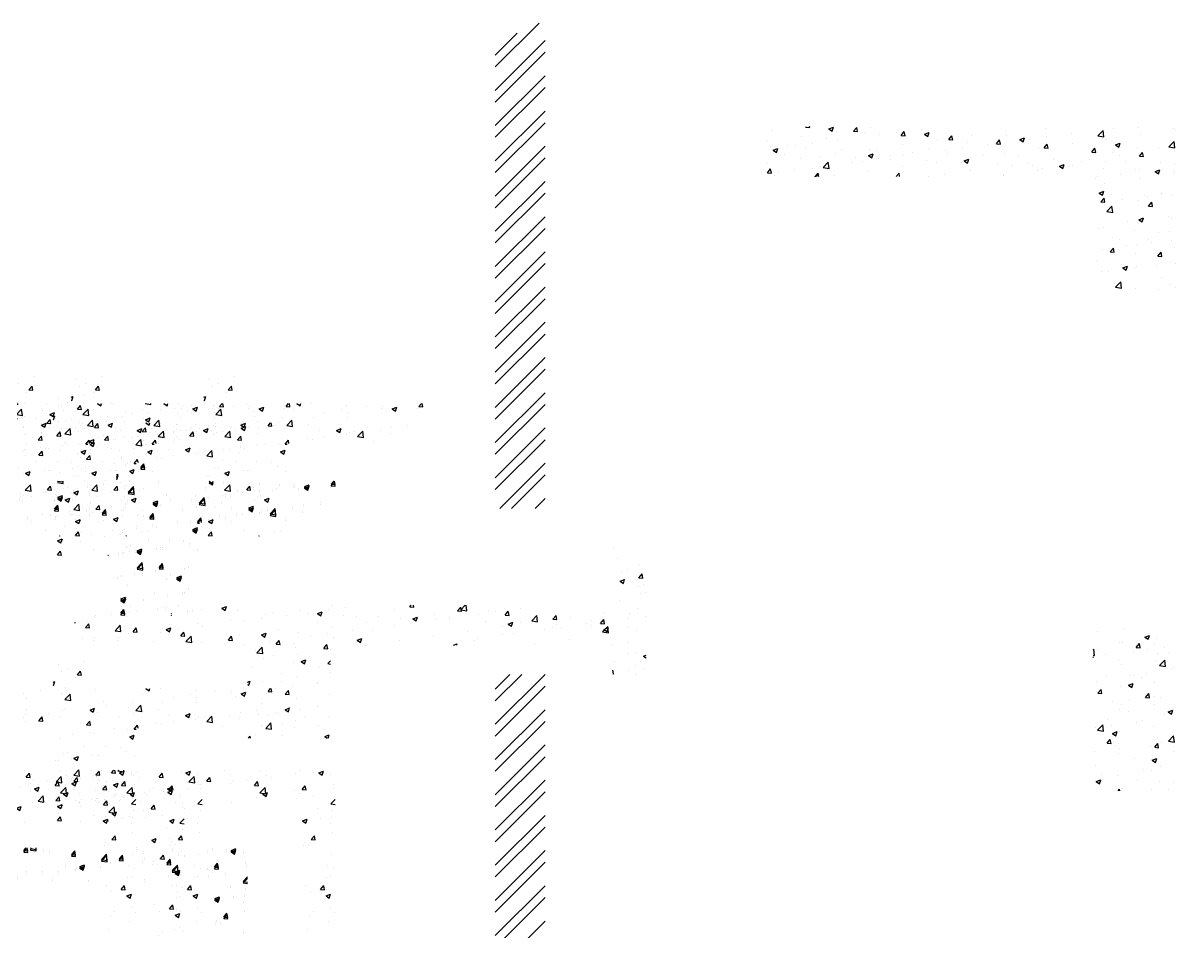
# Paper-space layout 'Layout1' of a CAD drawing. Extents: x -48985 to 14169573, y -18818 to 9731621.
# Drawn here: x 59939 to 77291, y 14250 to 27935 of the extents above; entities that cross this region are included whole.
import ezdxf

# ---------------------------------------------------------------- set-up
doc = ezdxf.new("R2010")
doc.units = 0
doc.header["$LTSCALE"] = 1000
doc.linetypes.add('CENTER', pattern=[0])
doc.linetypes.add('HIDDEN2', pattern=[0])
doc.layers.get('0').update_dxf_attribs({"linetype": 'CONTINUOUS'})
doc.layers.add('AS', color=4, linetype='CENTER')

# ---------------------------------------------------------------- blocks, each defined once
blk = doc.blocks.new('*X')
at = {"color": 0}
for p, q in [((51000, 43399), (51660, 44059)), ((51000, 43575), (51329, 43904)), ((51000, 43045), (51750, 43795)), ((51000, 42868), (51750, 43618)), ((51000, 42515), (51750, 43265)), ((51000, 42338), (51750, 43088)), ((51000, 41984), (51750, 42734)), ((51000, 41808), (51750, 42558)), ((55156, 42434), (55156, 42434)), ((55609, 42347), (55609, 42347)), ((55673, 42493), (55680, 42500)), ((55673, 42493), (55733, 42487)), ((55733, 42487), (55731, 42500)), ((56022, 42464), (56092, 42491)), ((56022, 42464), (56072, 42431)), ((56072, 42431), (56092, 42491)), ((56129, 42422), (56129, 42422)), ((56391, 42430), (56439, 42487)), ((56391, 42430), (56450, 42425)), ((56450, 42425), (56439, 42487)), ((56562, 42414), (56562, 42414)), ((56642, 42492), (56642, 42492)), ((56783, 42374), (56783, 42374)), ((57033, 42407), (57033, 42407)), ((57108, 42367), (57156, 42425)), ((57108, 42367), (57168, 42362)), ((57168, 42362), (57156, 42425)), ((57412, 42457), (57412, 42457)), ((57459, 42384), (57529, 42411)), ((57459, 42384), (57509, 42351)), ((57509, 42351), (57529, 42411)), ((57825, 42304), (57873, 42362)), ((57885, 42299), (57873, 42362)), ((58168, 42369), (58168, 42369)), ((58673, 42433), (58673, 42433)), ((58694, 42365), (58694, 42365)), ((59277, 42465), (59277, 42465)), ((59291, 42345), (59291, 42345)), ((59670, 42394), (59670, 42394)), ((60070, 42361), (60148, 42442)), ((60070, 42361), (60159, 42347)), ((60159, 42347), (60148, 42442)), ((60302, 42478), (60302, 42478)), ((60674, 42492), (60674, 42492)), ((60718, 42384), (60718, 42384)), ((61208, 42469), (61208, 42469)), ((61232, 42455), (61232, 42455)), ((51000, 41454), (51750, 42204)), ((55104, 42283), (55104, 42283)), ((55141, 42206), (55141, 42206)), ((55182, 42142), (55252, 42169)), ((55232, 42108), (55252, 42169)), ((55396, 42214), (55396, 42214)), ((55522, 42208), (55522, 42208)), ((55675, 42184), (55675, 42184)), ((55773, 42241), (55773, 42241)), ((55979, 42314), (55979, 42314)), ((56151, 42291), (56151, 42291)), ((57135, 42224), (57135, 42224)), ((57655, 42299), (57655, 42299)), ((57825, 42304), (57885, 42299)), ((58031, 42179), (58031, 42179)), ((58111, 42264), (58111, 42264)), ((58410, 42228), (58410, 42228)), ((58542, 42242), (58591, 42299)), ((58542, 42242), (58602, 42236)), ((58602, 42236), (58591, 42299)), ((58896, 42304), (58966, 42331)), ((58896, 42304), (58946, 42271)), ((58946, 42270), (58966, 42331)), ((59041, 42312), (59041, 42312)), ((59180, 42175), (59180, 42175)), ((59260, 42179), (59308, 42236)), ((59260, 42179), (59319, 42174)), ((59319, 42174), (59308, 42236)), ((59694, 42245), (59694, 42245)), ((59977, 42116), (60025, 42174)), ((60037, 42111), (60025, 42173)), ((60199, 42309), (60199, 42309)), ((60333, 42224), (60403, 42251)), ((60333, 42224), (60383, 42190)), ((60383, 42190), (60404, 42251)), ((60668, 42166), (60668, 42166)), ((60985, 42168), (60985, 42168)), ((61138, 42196), (61215, 42277)), ((61138, 42196), (61226, 42182)), ((61227, 42182), (61215, 42277)), ((51000, 41277), (51750, 42027)), ((55182, 42142), (55232, 42108)), ((55352, 42072), (55352, 42072)), ((55597, 42014), (55597, 42014)), ((55885, 42049), (55885, 42049)), ((56117, 42089), (56117, 42089)), ((56208, 42161), (56208, 42161)), ((56419, 42027), (56419, 42027)), ((56619, 42062), (56689, 42088)), ((56619, 42062), (56669, 42028)), ((56630, 42160), (56630, 42160)), ((56669, 42028), (56689, 42088)), ((56742, 42138), (56742, 42138)), ((56770, 42013), (56770, 42013)), ((56944, 42064), (56944, 42064)), ((56953, 42004), (56953, 42004)), ((57149, 42062), (57149, 42062)), ((57276, 42116), (57276, 42116)), ((57527, 42164), (57527, 42164)), ((57781, 42146), (57781, 42146)), ((57810, 42093), (57810, 42093)), ((58056, 41982), (58126, 42008)), ((58106, 41948), (58126, 42008)), ((58156, 42036), (58156, 42036)), ((58344, 42071), (58344, 42071)), ((58661, 42100), (58661, 42100)), ((58877, 42048), (58877, 42048)), ((59407, 42000), (59407, 42000)), ((59411, 42026), (59411, 42026)), ((59945, 42003), (59945, 42003)), ((59977, 42116), (60037, 42111)), ((60039, 42083), (60039, 42083)), ((60289, 42116), (60289, 42116)), ((60402, 42068), (60402, 42068)), ((60694, 42053), (60742, 42111)), ((60694, 42053), (60754, 42048)), ((60706, 42052), (60706, 42052)), ((60754, 42048), (60742, 42111)), ((61220, 42122), (61220, 42122)), ((55092, 41950), (55092, 41950)), ((55095, 41803), (55143, 41861)), ((55155, 41798), (55143, 41861)), ((55510, 41847), (55510, 41847)), ((55778, 41864), (55778, 41864)), ((55888, 41897), (55888, 41897)), ((55934, 41884), (56012, 41965)), ((55934, 41884), (56023, 41870)), ((56023, 41870), (56012, 41965)), ((56361, 41964), (56361, 41964)), ((56520, 41980), (56520, 41980)), ((56618, 41827), (56618, 41827)), ((57123, 41891), (57123, 41891)), ((57487, 41982), (57487, 41982)), ((57642, 41966), (57642, 41966)), ((58021, 41959), (58021, 41959)), ((58056, 41982), (58106, 41948)), ((58147, 41834), (58147, 41834)), ((58555, 41936), (58555, 41936)), ((58778, 41917), (58778, 41917)), ((59028, 41950), (59028, 41950)), ((59088, 41914), (59088, 41914)), ((59168, 41842), (59168, 41842)), ((59236, 41868), (59236, 41868)), ((59493, 41901), (59563, 41928)), ((59493, 41901), (59543, 41868)), ((59543, 41868), (59563, 41928)), ((59622, 41891), (59622, 41891)), ((59682, 41913), (59682, 41913)), ((59819, 41968), (59819, 41968)), ((60156, 41869), (60156, 41869)), ((60187, 41977), (60187, 41977)), ((60479, 41981), (60479, 41981)), ((60642, 41849), (60642, 41849)), ((60690, 41846), (60690, 41846)), ((60930, 41821), (61000, 41848)), ((60930, 41821), (60980, 41788)), ((60980, 41788), (61000, 41848)), ((61013, 41958), (61013, 41958)), ((61036, 41855), (61036, 41855)), ((61224, 41824), (61224, 41824)), ((61225, 41949), (61225, 41949)), ((51000, 40924), (51750, 41674)), ((55095, 41803), (55155, 41798)), ((55195, 41764), (55195, 41764)), ((55259, 41814), (55259, 41814)), ((55807, 41750), (55849, 41766)), ((55820, 41750), (55860, 41798)), ((55843, 41750), (55849, 41766)), ((55869, 41750), (55860, 41798)), ((56105, 41756), (56105, 41756)), ((57032, 41750), (57079, 41799)), ((57085, 41750), (57079, 41799)), ((57517, 41751), (57517, 41751)), ((57768, 41784), (57768, 41784)), ((58649, 41767), (58649, 41767)), ((58653, 41768), (58653, 41768)), ((60026, 41722), (60026, 41722)), ((60059, 41749), (60059, 41749)), ((60405, 41772), (60405, 41772)), ((60694, 41719), (60694, 41719)), ((61207, 41789), (61207, 41789)), ((51000, 40747), (51750, 41497)), ((60090, 41499), (60160, 41526)), ((60090, 41499), (60140, 41465)), ((60140, 41465), (60160, 41526)), ((60175, 41644), (60175, 41644)), ((60280, 41472), (60280, 41472)), ((61024, 41499), (61024, 41499)), ((61024, 41493), (61024, 41493)), ((60116, 41364), (60164, 41421)), ((60116, 41364), (60175, 41359)), ((60142, 41377), (60142, 41377)), ((60162, 41311), (60162, 41311)), ((60175, 41359), (60164, 41421)), ((60203, 41222), (60281, 41303)), ((60292, 41208), (60281, 41303)), ((60440, 41399), (60440, 41399)), ((60682, 41386), (60682, 41386)), ((60773, 41460), (60773, 41460)), ((60814, 41450), (60814, 41450)), ((60833, 41301), (60881, 41359)), ((60833, 41301), (60893, 41296)), ((60893, 41296), (60881, 41359)), ((61195, 41456), (61195, 41456)), ((51000, 40393), (51750, 41143)), ((60203, 41222), (60292, 41208)), ((61139, 41149), (61139, 41149)), ((51000, 40217), (51750, 40967)), ((60085, 40961), (60085, 40961)), ((60150, 40978), (60150, 40978)), ((60510, 41066), (60510, 41066)), ((60670, 41053), (60670, 41053)), ((60687, 41096), (60757, 41123)), ((60687, 41096), (60737, 41063)), ((60737, 41063), (60757, 41123)), ((60760, 41099), (60760, 41099)), ((61183, 41123), (61183, 41123)), ((60296, 40827), (60296, 40827)), ((60399, 40802), (60399, 40802)), ((60619, 40939), (60619, 40939)), ((60830, 40804), (60830, 40804)), ((60982, 40902), (60982, 40902)), ((61153, 40916), (61153, 40916)), ((61171, 40790), (61171, 40790)), ((51000, 39863), (51750, 40613)), ((60138, 40645), (60138, 40645)), ((60247, 40671), (60247, 40671)), ((60254, 40612), (60303, 40669)), ((60254, 40612), (60314, 40606)), ((60314, 40606), (60303, 40669)), ((60497, 40704), (60497, 40704)), ((60658, 40720), (60658, 40720)), ((60876, 40754), (60876, 40754)), ((60972, 40549), (61020, 40606)), ((61031, 40544), (61020, 40606)), ((61222, 40682), (61222, 40682)), ((51000, 39686), (51750, 40436)), ((60056, 40482), (60056, 40482)), ((60420, 40430), (60420, 40430)), ((60639, 40582), (60639, 40582)), ((60972, 40549), (61031, 40544)), ((61159, 40458), (61159, 40458)), ((61245, 40443), (61245, 40443)), ((60126, 40312), (60126, 40312)), ((60234, 40310), (60234, 40310)), ((60444, 40371), (60514, 40398)), ((60444, 40371), (60493, 40337)), ((60494, 40337), (60514, 40398)), ((60613, 40360), (60613, 40360)), ((60645, 40387), (60645, 40387)), ((60954, 40408), (60954, 40408)), ((60335, 40082), (60413, 40163)), ((60424, 40068), (60413, 40163)), ((60437, 40132), (60437, 40132)), ((61021, 40232), (61021, 40232)), ((61147, 40125), (61147, 40125)), ((51000, 39333), (51750, 40083)), ((60335, 40082), (60424, 40068)), ((60633, 40054), (60633, 40054)), ((60982, 40049), (60982, 40049)), ((61232, 40082), (61232, 40082)), ((51000, 39156), (51750, 39906)), ((51000, 38802), (51750, 39552)), ((51000, 38626), (51750, 39376)), ((51000, 38272), (51750, 39022)), ((51000, 38095), (51750, 38845)), ((76513, 38855), (76513, 38855)), ((76575, 38712), (76575, 38712)), ((76717, 38540), (76717, 38540)), ((76897, 38621), (76897, 38621)), ((51000, 37742), (51750, 38492)), ((76606, 38362), (76676, 38389)), ((76606, 38362), (76656, 38329)), ((76629, 38511), (76629, 38511)), ((76656, 38329), (76676, 38389)), ((76890, 38416), (76938, 38474)), ((76890, 38416), (76950, 38411)), ((76950, 38411), (76938, 38474)), ((51000, 37565), (51750, 38315)), ((76885, 38288), (76885, 38288)), ((76914, 38178), (76914, 38178)), ((76956, 38320), (76956, 38320)), ((76997, 38200), (76997, 38200)), ((76591, 38067), (76591, 38067)), ((51000, 37211), (51750, 37961)), ((68715, 37843), (68715, 37843)), ((68949, 37860), (68949, 37860)), ((69176, 37835), (69176, 37835)), ((69220, 37907), (69220, 37907)), ((69242, 37986), (69242, 37986)), ((69328, 37909), (69328, 37909)), ((69739, 37982), (69739, 37982)), ((69760, 37935), (69760, 37935)), ((69775, 37963), (69775, 37963)), ((69959, 37993), (69959, 37993)), ((70309, 37941), (70309, 37941)), ((70614, 37958), (70684, 37984)), ((70614, 37958), (70664, 37924)), ((70664, 37924), (70684, 37984)), ((70843, 37918), (70843, 37918)), ((71265, 37858), (71265, 37858)), ((71377, 37896), (71377, 37896)), ((71586, 37847), (71586, 37847)), ((71778, 37929), (71778, 37929)), ((71911, 37873), (71911, 37873)), ((72051, 37877), (72121, 37904)), ((72051, 37877), (72101, 37844)), ((72101, 37844), (72121, 37904)), ((72218, 37930), (72218, 37930)), ((72283, 37993), (72283, 37993)), ((72445, 37850), (72445, 37850)), ((72468, 37963), (72468, 37963)), ((72634, 37839), (72634, 37839)), ((72978, 37828), (72978, 37828)), ((73217, 37939), (73217, 37939)), ((73443, 37978), (73461, 38000)), ((73443, 37978), (73502, 37973)), ((73502, 37972), (73497, 38000)), ((73809, 37869), (73809, 37869)), ((74160, 37915), (74208, 37972)), ((74160, 37915), (74220, 37910)), ((74220, 37910), (74208, 37972)), ((74210, 37930), (74277, 38000)), ((74210, 37930), (74299, 37916)), ((74299, 37916), (74289, 38000)), ((74329, 37944), (74329, 37944)), ((74476, 37868), (74476, 37868)), ((74623, 37920), (74623, 37920)), ((74726, 37901), (74726, 37901)), ((74877, 37852), (74925, 37910)), ((74877, 37852), (74937, 37847)), ((74937, 37847), (74925, 37910)), ((75105, 37950), (75105, 37950)), ((75277, 37765), (75355, 37846)), ((75366, 37751), (75355, 37846)), ((75594, 37790), (75643, 37847)), ((75654, 37784), (75643, 37847)), ((76368, 37891), (76368, 37891)), ((76755, 37870), (76755, 37870)), ((76873, 37955), (76873, 37955)), ((76984, 37838), (76984, 37838)), ((51000, 37035), (51750, 37785)), ((68399, 37739), (68407, 37742)), ((68404, 37733), (68407, 37742)), ((68561, 37665), (68609, 37722)), ((68561, 37665), (68620, 37660)), ((68593, 37735), (68593, 37735)), ((68620, 37660), (68609, 37722)), ((68699, 37827), (68699, 37827)), ((69006, 37618), (69084, 37699)), ((69095, 37604), (69084, 37699)), ((69278, 37602), (69326, 37660)), ((69338, 37597), (69326, 37660)), ((69774, 37635), (69844, 37662)), ((69823, 37601), (69844, 37662)), ((70240, 37719), (70240, 37719)), ((70325, 37681), (70325, 37681)), ((70746, 37783), (70746, 37783)), ((70957, 37764), (70957, 37764)), ((71207, 37797), (71207, 37797)), ((72051, 37739), (72051, 37739)), ((72271, 37660), (72271, 37660)), ((72791, 37735), (72791, 37735)), ((73215, 37702), (73215, 37702)), ((73304, 37805), (73304, 37805)), ((73457, 37719), (73457, 37719)), ((73466, 37735), (73466, 37735)), ((73488, 37797), (73558, 37824)), ((73488, 37797), (73538, 37764)), ((73512, 37805), (73512, 37805)), ((73538, 37764), (73558, 37824)), ((73844, 37784), (73844, 37784)), ((74040, 37820), (74040, 37820)), ((74046, 37783), (74046, 37783)), ((74580, 37760), (74580, 37760)), ((74830, 37682), (74830, 37682)), ((74925, 37717), (74995, 37744)), ((74925, 37717), (74975, 37684)), ((74975, 37684), (74995, 37744)), ((75114, 37738), (75114, 37738)), ((75277, 37765), (75366, 37751)), ((75335, 37746), (75335, 37746)), ((75589, 37670), (75589, 37670)), ((75594, 37790), (75654, 37784)), ((75647, 37715), (75647, 37715)), ((75724, 37672), (75724, 37672)), ((75854, 37821), (75854, 37821)), ((76102, 37722), (76102, 37722)), ((76172, 37770), (76172, 37770)), ((76181, 37693), (76181, 37693)), ((76312, 37727), (76360, 37784)), ((76312, 37727), (76371, 37722)), ((76344, 37599), (76422, 37680)), ((76371, 37721), (76360, 37784)), ((76362, 37637), (76432, 37664)), ((76412, 37604), (76432, 37664)), ((76433, 37585), (76422, 37680)), ((76715, 37670), (76715, 37670)), ((76734, 37805), (76734, 37805)), ((68513, 37497), (68513, 37497)), ((68703, 37510), (68703, 37510)), ((69006, 37618), (69095, 37604)), ((69065, 37515), (69065, 37515)), ((69208, 37574), (69208, 37574)), ((69278, 37602), (69338, 37597)), ((69696, 37598), (69696, 37598)), ((69727, 37649), (69727, 37649)), ((69774, 37635), (69823, 37601)), ((69947, 37631), (69947, 37631)), ((69995, 37539), (70043, 37597)), ((69995, 37539), (70055, 37534)), ((70055, 37534), (70043, 37597)), ((70073, 37453), (70151, 37534)), ((70162, 37439), (70151, 37534)), ((70712, 37477), (70761, 37534)), ((70772, 37471), (70761, 37534)), ((70885, 37539), (70885, 37539)), ((71211, 37555), (71281, 37582)), ((71211, 37555), (71261, 37521)), ((71253, 37525), (71253, 37525)), ((71261, 37521), (71281, 37582)), ((71468, 37639), (71468, 37639)), ((71766, 37596), (71766, 37596)), ((71955, 37536), (71955, 37536)), ((72205, 37569), (72205, 37569)), ((72291, 37519), (72291, 37519)), ((72584, 37619), (72584, 37619)), ((72648, 37475), (72718, 37502)), ((72698, 37441), (72718, 37502)), ((72874, 37619), (72874, 37619)), ((73797, 37536), (73797, 37536)), ((74316, 37611), (74316, 37611)), ((74463, 37506), (74463, 37506)), ((74842, 37556), (74842, 37556)), ((75005, 37570), (75005, 37570)), ((75473, 37639), (75473, 37639)), ((75842, 37488), (75842, 37488)), ((76344, 37599), (76433, 37585)), ((76356, 37558), (76356, 37558)), ((76362, 37637), (76412, 37604)), ((76861, 37622), (76861, 37622)), ((51069, 36750), (51750, 37431)), ((68686, 37465), (68686, 37465)), ((69047, 37475), (69047, 37475)), ((69581, 37452), (69581, 37452)), ((70073, 37453), (70162, 37439)), ((70114, 37430), (70114, 37430)), ((70302, 37439), (70302, 37439)), ((70648, 37407), (70648, 37407)), ((70712, 37477), (70772, 37471)), ((70733, 37450), (70733, 37450)), ((70944, 37403), (70944, 37403)), ((71124, 37319), (71124, 37319)), ((71140, 37287), (71218, 37368)), ((71182, 37385), (71182, 37385)), ((71229, 37273), (71218, 37368)), ((71323, 37453), (71323, 37453)), ((71430, 37414), (71478, 37471)), ((71430, 37414), (71489, 37409)), ((71489, 37409), (71478, 37471)), ((71707, 37419), (71707, 37419)), ((71716, 37362), (71716, 37362)), ((72147, 37351), (72195, 37409)), ((72147, 37351), (72207, 37346)), ((72207, 37346), (72195, 37408)), ((72250, 37339), (72250, 37339)), ((72648, 37475), (72698, 37441)), ((72779, 37402), (72779, 37402)), ((73292, 37472), (73292, 37472)), ((74099, 37400), (74155, 37422)), ((74148, 37400), (74155, 37422)), ((74213, 37473), (74213, 37473)), ((74422, 37470), (74422, 37470)), ((75323, 37413), (75323, 37413)), ((76471, 37411), (76471, 37411)), ((76721, 37444), (76721, 37444)), ((51246, 36750), (51750, 37254)), ((71140, 37287), (71229, 37273)), ((71241, 37192), (71241, 37192)), ((71393, 37250), (71393, 37250)), ((71692, 37141), (71692, 37141)), ((71754, 37263), (71754, 37263)), ((71808, 37152), (71878, 37179)), ((71808, 37152), (71857, 37119)), ((71858, 37119), (71878, 37179)), ((71927, 37228), (71927, 37228)), ((71942, 37174), (71942, 37174)), ((72208, 37122), (72250, 37166)), ((76520, 37159), (76520, 37159)), ((76714, 37273), (76714, 37273)), ((76849, 37289), (76849, 37289)), ((76959, 37235), (77000, 37250)), ((76959, 37235), (77000, 37207)), ((71060, 37058), (71060, 37058)), ((71506, 36969), (71506, 36969)), ((72089, 37069), (72089, 37069)), ((72208, 37122), (72250, 37115)), ((72247, 36994), (72247, 36994)), ((76510, 36969), (76500, 37024)), ((76500, 36970), (76510, 36969)), ((76731, 37025), (76731, 37025)), ((76837, 37099), (76837, 37099)), ((76953, 37054), (76953, 37054)), ((51599, 36750), (51750, 36901)), ((71000, 36842), (71038, 36857)), ((71000, 36808), (71017, 36796)), ((71017, 36796), (71038, 36857)), ((71228, 36860), (71228, 36860)), ((71517, 36854), (71517, 36854)), ((71742, 36930), (71742, 36930)), ((72051, 36831), (72051, 36831)), ((72058, 36830), (72058, 36830)), ((76836, 36956), (76836, 36956)), ((71428, 36747), (71428, 36747)), ((71568, 36662), (71617, 36719)), ((71568, 36662), (71628, 36656)), ((71628, 36656), (71617, 36719)), ((71679, 36780), (71679, 36780)), ((72235, 36661), (72235, 36661)), ((71216, 36527), (71216, 36527)), ((71564, 36427), (71634, 36454)), ((71614, 36394), (71634, 36454)), ((71730, 36597), (71730, 36597)), ((72048, 36473), (72048, 36473)), ((71165, 36352), (71165, 36352)), ((71322, 36343), (71322, 36343)), ((71416, 36385), (71416, 36385)), ((71465, 36372), (71465, 36372)), ((71564, 36427), (71614, 36394)), ((71794, 36435), (71794, 36435)), ((71856, 36320), (71856, 36320)), ((72223, 36328), (72223, 36328)), ((71204, 36194), (71204, 36194)), ((71273, 36147), (71351, 36229)), ((71273, 36147), (71362, 36134)), ((71362, 36134), (71351, 36229)), ((71533, 36208), (71533, 36208)), ((71705, 36153), (71705, 36153)), ((71718, 36264), (71718, 36264)), ((72067, 36186), (72067, 36186)), ((72163, 36124), (72163, 36124)), ((71013, 36000), (71038, 36030)), ((71043, 36000), (71038, 36030)), ((71121, 36053), (71121, 36053)), ((71531, 36041), (71531, 36041)), ((72161, 36025), (72231, 36051)), ((72161, 36025), (72198, 36000)), ((72214, 36000), (72231, 36051)), ((60070, 34892), (60070, 34892)), ((60449, 34942), (60449, 34942)), ((60392, 34733), (60392, 34733)), ((60439, 34728), (60439, 34728)), ((60647, 34657), (60695, 34714)), ((60707, 34652), (60695, 34714)), ((60775, 34812), (60845, 34839)), ((60775, 34812), (60824, 34779)), ((60824, 34779), (60845, 34839)), ((60926, 34710), (60926, 34710)), ((60952, 34798), (60952, 34798)), ((60000, 34621), (60009, 34630)), ((60000, 34539), (60020, 34535)), ((60020, 34535), (60009, 34630)), ((60069, 34621), (60069, 34621)), ((60186, 34547), (60186, 34547)), ((60603, 34598), (60603, 34598)), ((60647, 34657), (60707, 34652)), ((60817, 34630), (60817, 34630)), ((60968, 34571), (60968, 34571)), ((61068, 34663), (61068, 34663)), ((61137, 34576), (61137, 34576)), ((60000, 34515), (60004, 34517)), ((60000, 34503), (60004, 34517)), ((60384, 34470), (60384, 34470)), ((60426, 34395), (60426, 34395)), ((60940, 34465), (60940, 34465)), ((60998, 34384), (61076, 34465)), ((60998, 34384), (61087, 34370)), ((61087, 34370), (61076, 34465)), ((51000, 34029), (51221, 34250)), ((51000, 33853), (51397, 34250)), ((51000, 33499), (51750, 34249)), ((60193, 34224), (60193, 34224)), ((60554, 34236), (60554, 34236)), ((60624, 34251), (60624, 34251)), ((60727, 34202), (60727, 34202)), ((60805, 34269), (60805, 34269)), ((61183, 34319), (61183, 34319)), ((61207, 34351), (61207, 34351)), ((51000, 33322), (51750, 34072)), ((60041, 34151), (60041, 34151)), ((60069, 33967), (60117, 34025)), ((60128, 33962), (60117, 34025)), ((60414, 34062), (60414, 34062)), ((60531, 34087), (60601, 34114)), ((60531, 34087), (60581, 34054)), ((60581, 34054), (60601, 34114)), ((60928, 34133), (60928, 34133)), ((60069, 33967), (60128, 33962)), ((60291, 33841), (60291, 33841)), ((60542, 33874), (60542, 33874)), ((60786, 33905), (60834, 33962)), ((60786, 33905), (60846, 33900)), ((60846, 33899), (60834, 33962)), ((60920, 33924), (60920, 33924)), ((61006, 33901), (61006, 33901)), ((51000, 32969), (51750, 33719)), ((60402, 33729), (60402, 33729)), ((60423, 33801), (60423, 33801)), ((60532, 33691), (60532, 33691)), ((60916, 33800), (60916, 33800)), ((61066, 33668), (61066, 33668)), ((61128, 33685), (61198, 33711)), ((61128, 33685), (61178, 33651)), ((61178, 33651), (61198, 33711)), ((51000, 32792), (51750, 33542)), ((60064, 33410), (60142, 33491)), ((60153, 33396), (60142, 33491)), ((60209, 33579), (60209, 33579)), ((60657, 33530), (60657, 33530)), ((60743, 33556), (60743, 33556)), ((60028, 33447), (60028, 33447)), ((60064, 33410), (60153, 33396)), ((60278, 33480), (60278, 33480)), ((60288, 33362), (60358, 33389)), ((60288, 33362), (60338, 33328)), ((60338, 33328), (60358, 33389)), ((60390, 33396), (60390, 33396)), ((60903, 33467), (60903, 33467)), ((61131, 33244), (61209, 33325)), ((61220, 33230), (61209, 33325)), ((51000, 32438), (51750, 33188)), ((60207, 33215), (60256, 33273)), ((60207, 33215), (60267, 33210)), ((60267, 33210), (60256, 33273)), ((60333, 33183), (60333, 33183)), ((60381, 33204), (60381, 33204)), ((60867, 33160), (60867, 33160)), ((60925, 33153), (60973, 33210)), ((60925, 33153), (60984, 33147)), ((60965, 33304), (60965, 33304)), ((60984, 33147), (60973, 33210)), ((61026, 33219), (61026, 33219)), ((61131, 33244), (61220, 33230)), ((51000, 32262), (51750, 33012)), ((60015, 33086), (60015, 33086)), ((60378, 33063), (60378, 33063)), ((60394, 33135), (60394, 33135)), ((60621, 32985), (60621, 32985)), ((60885, 32959), (60955, 32986)), ((60891, 33134), (60891, 33134)), ((60935, 32926), (60955, 32986)), ((61204, 33085), (61204, 33085)), ((60038, 32884), (60038, 32884)), ((60763, 32824), (60763, 32824)), ((60879, 32801), (60879, 32801)), ((60885, 32959), (60935, 32926)), ((61013, 32857), (61013, 32857)), ((51000, 31908), (51750, 32658)), ((60045, 32637), (60115, 32664)), ((60045, 32637), (60094, 32603)), ((60094, 32603), (60115, 32664)), ((60131, 32741), (60131, 32741)), ((60139, 32672), (60139, 32672)), ((60366, 32731), (60366, 32731)), ((60673, 32649), (60673, 32649)), ((61003, 32635), (61003, 32635)), ((61206, 32626), (61206, 32626)), ((51000, 31731), (51750, 32481)), ((60350, 32537), (60350, 32537)), ((60377, 32500), (60394, 32521)), ((60398, 32500), (60394, 32521)), ((60420, 32535), (60420, 32535)), ((60883, 32515), (60883, 32515)), ((61129, 32513), (61129, 32513)), ((51000, 31378), (51750, 32128)), ((51000, 31201), (51750, 31951)), ((51000, 30847), (51750, 31597)), ((51000, 30671), (51750, 31421)), ((51000, 30317), (51750, 31067)), ((51000, 30140), (51750, 30890)), ((51000, 29787), (51750, 30537)), ((61419, 21398), (61419, 21398)), ((61798, 21448), (61798, 21448)), ((61478, 21289), (61478, 21289)), ((61560, 21338), (61560, 21338)), ((61680, 21211), (61680, 21211)), ((61710, 21243), (61758, 21300)), ((61710, 21243), (61770, 21238)), ((61770, 21238), (61758, 21300)), ((58647, 21033), (58647, 21033)), ((59421, 21004), (59421, 21004)), ((59810, 21038), (59810, 21038)), ((60458, 21039), (60544, 21025)), ((60544, 21025), (60542, 21039)), ((61156, 21003), (61156, 21003)), ((61344, 21132), (61373, 21144)), ((61344, 21089), (61353, 21083)), ((61353, 21083), (61373, 21144)), ((61357, 21099), (61357, 21099)), ((61535, 21053), (61535, 21053)), ((61979, 21026), (61979, 21026)), ((62740, 21037), (62745, 21039)), ((62740, 21037), (62790, 21003)), ((62790, 21003), (62802, 21039)), ((62959, 21032), (62959, 21032)), ((63493, 21009), (63493, 21009)), ((64579, 20992), (64618, 21039)), ((64639, 20987), (64629, 21039)), ((58644, 20838), (58644, 20838)), ((58916, 20940), (58916, 20940)), ((59026, 20874), (59096, 20901)), ((59026, 20874), (59076, 20841)), ((59076, 20841), (59096, 20901)), ((59227, 20938), (59227, 20938)), ((59895, 20837), (59895, 20837)), ((60274, 20887), (60274, 20887)), ((60906, 20970), (60906, 20970)), ((60946, 20881), (60946, 20881)), ((61466, 20956), (61466, 20956)), ((61522, 20874), (61600, 20955)), ((61522, 20874), (61611, 20860)), ((61611, 20860), (61600, 20955)), ((62102, 20842), (62102, 20842)), ((62532, 20825), (62532, 20825)), ((62685, 20942), (62685, 20942)), ((62992, 20832), (62992, 20832)), ((63164, 20908), (63164, 20908)), ((63414, 20941), (63414, 20941)), ((63505, 20903), (63505, 20903)), ((63793, 20991), (63793, 20991)), ((64010, 20967), (64010, 20967)), ((64026, 20987), (64026, 20987)), ((64091, 20922), (64091, 20922)), ((64177, 20957), (64247, 20983)), ((64177, 20957), (64227, 20923)), ((64227, 20923), (64247, 20983)), ((64560, 20964), (64560, 20964)), ((64579, 20992), (64639, 20987)), ((58635, 20671), (58635, 20671)), ((58812, 20816), (58812, 20816)), ((58980, 20742), (59028, 20799)), ((58980, 20742), (59040, 20737)), ((59013, 20721), (59013, 20721)), ((59040, 20737), (59028, 20799)), ((59346, 20793), (59346, 20793)), ((59409, 20671), (59409, 20671)), ((59645, 20804), (59645, 20804)), ((59697, 20679), (59745, 20736)), ((59697, 20679), (59757, 20674)), ((59757, 20674), (59745, 20736)), ((59880, 20770), (59880, 20770)), ((59928, 20746), (59928, 20746)), ((60414, 20748), (60414, 20748)), ((60414, 20616), (60463, 20674)), ((60441, 20817), (60441, 20817)), ((60463, 20794), (60533, 20821)), ((60463, 20794), (60513, 20761)), ((60474, 20611), (60463, 20674)), ((60513, 20761), (60533, 20821)), ((60947, 20725), (60947, 20725)), ((61272, 20659), (61272, 20659)), ((61481, 20703), (61481, 20703)), ((61518, 20741), (61518, 20741)), ((61900, 20714), (61970, 20741)), ((61900, 20714), (61950, 20681)), ((61903, 20742), (61903, 20742)), ((61950, 20680), (61970, 20741)), ((61967, 20693), (61967, 20693)), ((62015, 20680), (62015, 20680)), ((62154, 20775), (62154, 20775)), ((62472, 20757), (62472, 20757)), ((62549, 20658), (62549, 20658)), ((62589, 20708), (62667, 20789)), ((62589, 20708), (62678, 20694)), ((62678, 20694), (62667, 20789)), ((62924, 20722), (62924, 20722)), ((63337, 20634), (63407, 20661)), ((63387, 20600), (63407, 20661)), ((63507, 20822), (63507, 20822)), ((64161, 20679), (64161, 20679)), ((64412, 20712), (64412, 20712)), ((58903, 20607), (58903, 20607)), ((59623, 20472), (59693, 20499)), ((59673, 20439), (59693, 20498)), ((60011, 20493), (60011, 20493)), ((60352, 20541), (60352, 20541)), ((60414, 20616), (60474, 20611)), ((60429, 20484), (60429, 20484)), ((60643, 20576), (60643, 20576)), ((60893, 20609), (60893, 20609)), ((60934, 20548), (60934, 20548)), ((60935, 20641), (60935, 20641)), ((61132, 20554), (61180, 20611)), ((61132, 20554), (61191, 20548)), ((61191, 20548), (61180, 20611)), ((61454, 20623), (61454, 20623)), ((61758, 20522), (61758, 20522)), ((61849, 20491), (61897, 20548)), ((61849, 20491), (61909, 20486)), ((61909, 20485), (61897, 20548)), ((62341, 20622), (62341, 20622)), ((62566, 20428), (62614, 20485)), ((62623, 20439), (62614, 20485)), ((62901, 20513), (62901, 20513)), ((62979, 20499), (62979, 20499)), ((63083, 20635), (63083, 20635)), ((63151, 20546), (63151, 20546)), ((63337, 20634), (63387, 20600)), ((63493, 20570), (63493, 20570)), ((63530, 20596), (63530, 20596)), ((63617, 20613), (63617, 20613)), ((63657, 20543), (63734, 20624)), ((63657, 20543), (63745, 20529)), ((63746, 20529), (63734, 20624)), ((63998, 20634), (63998, 20634)), ((64150, 20590), (64150, 20590)), ((59623, 20472), (59672, 20439)), ((59632, 20443), (59632, 20443)), ((59769, 20441), (59769, 20441)), ((61640, 20348), (61640, 20348)), ((61890, 20380), (61890, 20380)), ((61955, 20360), (61955, 20360)), ((62269, 20430), (62269, 20430)), ((62460, 20424), (62460, 20424)), ((62497, 20311), (62567, 20338)), ((62497, 20311), (62547, 20278)), ((62547, 20278), (62567, 20338)), ((62566, 20428), (62594, 20426)), ((63889, 20472), (63889, 20472)), ((61442, 20290), (61442, 20290)), ((61820, 20169), (61820, 20169)), ((62140, 20172), (62140, 20172)), ((62354, 20147), (62354, 20147)), ((61429, 19957), (61429, 19957)), ((61497, 20057), (61497, 20057)), ((61557, 20072), (61557, 20072)), ((61627, 19986), (61627, 19986)), ((61657, 19989), (61727, 20016)), ((61657, 19989), (61707, 19955)), ((61707, 19955), (61727, 20016)), ((61943, 20028), (61943, 20028)), ((62006, 20036), (62006, 20036)), ((62031, 20035), (62031, 20035)), ((62448, 20092), (62448, 20092)), ((62565, 20012), (62565, 20012)), ((61377, 19953), (61377, 19953)), ((61655, 19734), (61733, 19815)), ((61744, 19720), (61733, 19815)), ((61988, 19739), (62036, 19796)), ((62047, 19733), (62036, 19796)), ((61417, 19624), (61417, 19624)), ((61621, 19661), (61621, 19661)), ((61655, 19734), (61744, 19720)), ((61743, 19642), (61743, 19642)), ((61931, 19695), (61931, 19695)), ((61988, 19739), (62047, 19733)), ((62155, 19638), (62155, 19638)), ((62254, 19586), (62324, 19613)), ((62303, 19553), (62324, 19613)), ((62375, 19725), (62375, 19725)), ((62436, 19759), (62436, 19759)), ((61364, 19592), (61364, 19592)), ((61515, 19475), (61515, 19475)), ((62099, 19575), (62099, 19575)), ((62254, 19586), (62303, 19553)), ((61405, 19291), (61405, 19291)), ((61413, 19264), (61483, 19291)), ((61413, 19264), (61463, 19230)), ((61463, 19230), (61484, 19291)), ((61918, 19362), (61918, 19362)), ((62112, 19330), (62112, 19330)), ((62338, 19356), (62338, 19356)), ((62362, 19363), (62362, 19363)), ((62424, 19426), (62424, 19426)), ((61409, 19049), (61457, 19107)), ((61427, 19150), (61427, 19150)), ((61469, 19044), (61457, 19107)), ((61480, 19247), (61480, 19247)), ((61755, 19256), (61755, 19256)), ((61960, 19127), (61960, 19127)), ((62411, 19093), (62411, 19093)), ((62494, 19105), (62494, 19105)), ((61409, 19049), (61469, 19044)), ((62170, 19039), (62175, 19044)), ((62176, 19039), (62175, 19044)), ((59951, 15476), (59986, 15518)), ((59951, 15476), (60011, 15471)), ((60011, 15471), (60002, 15518)), ((60050, 15506), (60061, 15518)), ((60050, 15506), (60139, 15493)), ((60110, 15469), (60110, 15469)), ((60139, 15493), (60136, 15518)), ((60247, 15490), (60247, 15490)), ((60340, 15476), (60340, 15476)), ((60668, 15414), (60717, 15471)), ((60728, 15408), (60717, 15471)), ((61648, 15516), (61648, 15516)), ((61746, 15457), (61746, 15457)), ((62182, 15493), (62182, 15493)), ((62716, 15471), (62716, 15471)), ((62797, 15506), (62797, 15506)), ((63000, 15490), (63000, 15490)), ((63071, 15478), (63141, 15505)), ((63071, 15478), (63121, 15444)), ((63121, 15444), (63141, 15505)), ((63250, 15448), (63250, 15448)), ((58709, 15281), (58709, 15281)), ((58849, 15303), (58849, 15303)), ((59174, 15276), (59174, 15276)), ((59214, 15345), (59214, 15345)), ((59357, 15316), (59427, 15342)), ((59357, 15316), (59406, 15282)), ((59406, 15282), (59427, 15342)), ((59481, 15386), (59481, 15386)), ((59731, 15419), (59731, 15419)), ((59733, 15420), (59733, 15420)), ((59757, 15376), (59757, 15376)), ((60668, 15414), (60728, 15408)), ((61118, 15341), (61196, 15422)), ((61118, 15341), (61207, 15327)), ((61163, 15357), (61163, 15357)), ((61207, 15327), (61196, 15422)), ((61259, 15297), (61259, 15297)), ((61386, 15351), (61434, 15408)), ((61386, 15351), (61445, 15346)), ((61445, 15346), (61434, 15408)), ((61739, 15324), (61739, 15324)), ((61773, 15367), (61773, 15367)), ((61989, 15357), (61989, 15357)), ((62103, 15288), (62151, 15346)), ((62103, 15288), (62163, 15283)), ((62163, 15283), (62151, 15346)), ((62278, 15431), (62278, 15431)), ((62368, 15406), (62368, 15406)), ((62820, 15225), (62868, 15283)), ((62880, 15220), (62868, 15283)), ((63294, 15307), (63294, 15307)), ((58784, 15118), (58784, 15118)), ((59997, 15156), (59997, 15156)), ((60235, 15158), (60235, 15158)), ((60478, 15158), (60478, 15158)), ((60580, 15257), (60580, 15257)), ((60729, 15191), (60729, 15191)), ((60740, 15222), (60740, 15222)), ((60794, 15235), (60864, 15262)), ((60794, 15235), (60844, 15202)), ((60844, 15202), (60864, 15262)), ((61107, 15241), (61107, 15241)), ((62128, 15107), (62128, 15107)), ((62185, 15175), (62263, 15257)), ((62185, 15175), (62274, 15162)), ((62231, 15155), (62301, 15182)), ((62231, 15155), (62281, 15122)), ((62274, 15162), (62263, 15257)), ((62266, 15098), (62266, 15098)), ((62281, 15122), (62301, 15182)), ((62711, 15207), (62711, 15207)), ((62785, 15173), (62785, 15173)), ((62820, 15225), (62880, 15220)), ((62987, 15128), (62987, 15128)), ((63298, 15244), (63298, 15244)), ((59318, 15095), (59318, 15095)), ((59413, 15056), (59413, 15056)), ((59468, 15025), (59468, 15025)), ((59721, 15087), (59721, 15087)), ((59847, 15075), (59847, 15075)), ((59852, 15073), (59852, 15073)), ((60386, 15050), (60386, 15050)), ((60920, 15028), (60920, 15028)), ((61760, 15034), (61760, 15034)), ((62737, 15095), (62737, 15095)), ((63055, 14937), (63055, 14937)), ((63252, 15010), (63318, 15078)), ((63252, 15010), (63318, 15000)), ((62828, 14753), (62898, 14780)), ((62828, 14753), (62878, 14719)), ((62878, 14719), (62898, 14780)), ((63103, 14784), (63103, 14784)), ((63266, 14803), (63266, 14803)), ((63286, 14911), (63286, 14911)), ((63253, 14710), (63253, 14710)), ((63274, 14578), (63274, 14578)), ((62856, 14429), (62856, 14429)), ((62959, 14473), (63007, 14531)), ((62959, 14473), (63019, 14468)), ((63019, 14468), (63007, 14531)), ((62840, 14389), (62840, 14389)), ((62910, 14391), (62910, 14391)), ((63262, 14245), (63262, 14245)), ((63208, 14078), (63208, 14078)), ((63195, 13895), (63195, 13895)), ((63250, 13912), (63250, 13912)), ((63291, 14041), (63291, 14041)), ((62872, 13784), (62872, 13784)), ((63098, 13721), (63146, 13779)), ((63098, 13721), (63157, 13716)), ((63157, 13716), (63146, 13778)), ((63195, 13716), (63195, 13716)), ((62945, 13684), (62945, 13684)), ((63181, 13625), (63251, 13652)), ((63181, 13625), (63231, 13591)), ((63231, 13591), (63251, 13652)), ((63238, 13579), (63238, 13579)), ((62996, 13387), (62996, 13387)), ((63250, 13444), (63250, 13444)), ((63311, 13372), (63311, 13372)), ((62932, 13322), (62932, 13322)), ((63225, 13246), (63225, 13246)), ((62907, 13124), (62907, 13124))]:
    blk.add_line(p, q, dxfattribs=at)

psp = doc.layouts.get("Layout1")

# ---------------------------------------------------------------- block references
at = {"color": 0}
for p in [(-1682, 1168), (-682, 1168), (1318, 1168), (1318, 1168), (-953, 877), (0, 0), (0, 0), (0, 0), (0, 0), (0, -23), (-953, -3123), (16047, -16123), (-7682, -18832)]:
    psp.add_blockref('*X', p, dxfattribs=at)
at = {"layer": 'AS', "color": 0, "linetype": 'HIDDEN2'}
psp.add_blockref('*X', (0, 0), dxfattribs=at)

doc.saveas('drawing.dxf')
